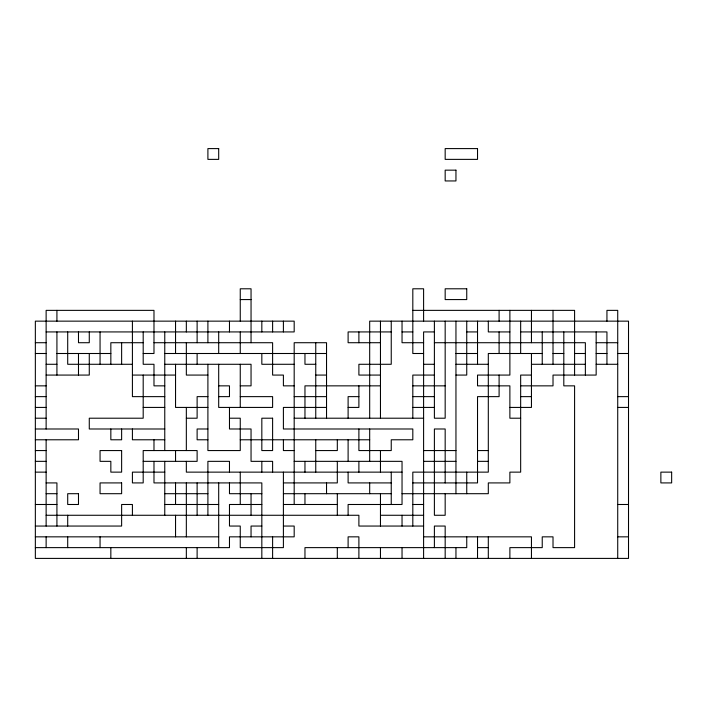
<?xml version="1.0" encoding="UTF-8"?>
<svg xmlns="http://www.w3.org/2000/svg" width="707" height="707" viewBox="0 0 707 707"><rect width="100%" height="100%" fill="white"/><g stroke="black" fill="none" stroke-linecap="round" stroke-linejoin="round"><path stroke-width="1.06" d="M240.256 299.574L251.047 299.574M412.817 310.364L574.588 310.364L574.588 375.072M46.132 331.928L294.183 331.928L294.183 321.146L35.35 321.146L35.35 558.406L628.514 558.406L628.514 321.146L369.681 321.146L369.681 418.208M391.245 331.928L348.109 331.928L348.109 342.718L380.463 342.718M402.036 331.928L412.817 331.928M434.39 331.928L423.599 331.928L423.599 558.406M466.744 331.928L477.525 331.928M509.88 331.928L488.307 331.928L488.307 321.146M520.661 331.928L606.942 331.928L606.942 364.282M35.35 342.718L46.132 342.718M143.194 342.718L110.84 342.718L110.84 364.282M153.985 342.718L272.61 342.718L272.61 375.072L283.401 375.072L283.401 385.854L294.183 385.854M423.599 342.718L402.036 342.718L402.036 321.146M434.39 342.718L585.369 342.718L585.369 375.072M596.16 342.718L617.724 342.718M35.35 353.5L46.132 353.5M56.922 353.5L110.84 353.5M143.194 353.5L153.985 353.5L153.985 310.364L46.132 310.364L46.132 428.99M164.766 353.5L326.537 353.5M423.599 353.5L412.817 353.5L412.817 288.792L423.599 288.792L423.599 321.146M455.953 353.5L477.525 353.5M542.234 353.5L488.307 353.5L488.307 472.135L412.817 472.135L412.817 526.052M553.015 353.5L563.806 353.5M574.588 353.5L585.369 353.5M596.16 353.5L606.942 353.5M617.724 353.5L628.514 353.5M46.132 364.282L56.922 364.282M132.412 364.282L67.704 364.282L67.704 331.928M164.766 364.282L251.047 364.282L251.047 385.854L240.256 385.854M294.183 364.282L261.829 364.282L261.829 353.5M315.755 364.282L304.964 364.282L304.964 353.5M423.599 364.282L434.39 364.282M455.953 364.282L488.307 364.282M531.452 364.282L585.369 364.282M596.16 364.282L617.724 364.282M46.132 375.072L89.276 375.072L89.276 353.5M132.412 375.072L175.548 375.072M207.902 375.072L186.339 375.072L186.339 342.718M315.755 375.072L326.537 375.072M380.463 375.072L358.891 375.072L358.891 364.282L391.245 364.282L391.245 321.146M434.39 375.072L412.817 375.072L412.817 418.208M455.953 375.072L466.744 375.072L466.744 321.146M531.452 375.072L520.661 375.072L520.661 472.135L509.88 472.135L509.88 482.916L488.307 482.916L488.307 493.698L402.036 493.698M35.35 385.854L46.132 385.854M164.766 385.854L153.985 385.854L153.985 364.282L143.194 364.282L143.194 331.928M218.693 385.854L229.475 385.854L229.475 396.636L218.693 396.636M380.463 385.854L304.964 385.854L304.964 418.208M412.817 385.854L445.171 385.854M520.661 385.854L553.015 385.854L553.015 375.072L596.16 375.072L596.16 331.928M35.35 396.636L46.132 396.636M164.766 396.636L132.412 396.636L132.412 321.146M207.902 396.636L197.12 396.636L197.12 418.208L186.339 418.208M240.256 396.636L272.61 396.636L272.61 407.426L218.693 407.426L218.693 364.282M294.183 396.636L326.537 396.636M358.891 396.636L348.109 396.636L348.109 418.208M412.817 396.636L434.39 396.636M520.661 396.636L531.452 396.636M617.724 396.636L628.514 396.636M35.35 407.426L46.132 407.426M143.194 407.426L164.766 407.426M207.902 407.426L175.548 407.426L175.548 364.282M326.537 407.426L283.401 407.426L283.401 428.99L412.817 428.99L412.817 439.781L391.245 439.781L391.245 450.562L358.891 450.562L358.891 428.99M348.109 407.426L358.891 407.426L358.891 385.854M412.817 407.426L434.39 407.426M509.88 407.426L531.452 407.426L531.452 353.5M617.724 407.426L628.514 407.426M35.35 418.208L46.132 418.208M229.475 418.208L240.256 418.208L240.256 450.562L207.902 450.562L207.902 364.282M294.183 418.208L423.599 418.208M520.661 418.208L509.88 418.208L509.88 385.854L477.525 385.854L477.525 375.072L509.88 375.072L509.88 310.364M35.35 428.99L78.486 428.99L78.486 439.781L35.35 439.781M164.766 428.99L89.276 428.99L89.276 418.208L143.194 418.208L143.194 375.072M207.902 428.99L197.12 428.99L197.12 439.781L207.902 439.781M164.766 439.781L132.412 439.781L132.412 428.99M240.256 439.781L369.681 439.781M35.35 450.562L46.132 450.562M294.183 450.562L283.401 450.562L283.401 439.781M315.755 450.562L337.319 450.562L337.319 439.781M423.599 450.562L455.953 450.562M477.525 450.562L488.307 450.562M35.35 461.344L46.132 461.344M143.194 461.344L197.12 461.344L197.12 450.562L143.194 450.562L143.194 482.916L132.412 482.916L132.412 472.135L164.766 472.135M294.183 461.344L402.036 461.344L402.036 504.489L348.109 504.489L348.109 515.27M423.599 461.344L455.953 461.344M477.525 461.344L488.307 461.344M35.35 472.135L46.132 472.135M402.036 472.135L186.339 472.135L186.339 461.344M46.132 482.916L56.922 482.916L56.922 526.052M283.401 482.916L337.319 482.916L337.319 461.344M391.245 482.916L348.109 482.916L348.109 472.135M412.817 482.916L477.525 482.916L477.525 396.636L499.098 396.636L499.098 375.072M46.132 493.698L56.922 493.698M164.766 493.698L207.902 493.698M261.829 493.698L229.475 493.698L229.475 482.916M283.401 493.698L391.245 493.698M35.35 504.489L56.922 504.489M164.766 504.489L218.693 504.489M261.829 504.489L229.475 504.489L229.475 526.052L240.256 526.052L240.256 547.625L283.401 547.625L283.401 472.135M283.401 504.489L337.319 504.489M412.817 504.489L423.599 504.489M617.724 504.489L628.514 504.489M46.132 515.27L358.891 515.27L358.891 526.052L423.599 526.052M380.463 515.27L423.599 515.27M35.35 526.052L121.631 526.052L121.631 504.489L132.412 504.489L132.412 515.27M261.829 526.052L251.047 526.052L251.047 536.843M283.401 526.052L294.183 526.052L294.183 536.843L229.475 536.843L229.475 547.625L35.35 547.625M35.35 536.843L218.693 536.843M423.599 536.843L531.452 536.843L531.452 558.406M617.724 536.843L628.514 536.843M477.525 547.625L488.307 547.625M617.724 558.406L617.724 310.364L606.942 310.364L606.942 321.146M563.806 331.928L563.806 385.854L574.588 385.854L574.588 547.625L553.015 547.625L553.015 536.843L542.234 536.843L542.234 547.625L509.88 547.625L509.88 558.406M553.015 310.364L553.015 364.282M542.234 331.928L542.234 364.282M531.452 310.364L531.452 342.718M520.661 321.146L520.661 353.5M499.098 310.364L499.098 321.146M499.098 331.928L499.098 353.5M488.307 536.843L488.307 558.406M477.525 321.146L477.525 364.282M477.525 536.843L477.525 558.406M466.744 472.135L466.744 493.698M466.744 536.843L466.744 547.625L304.964 547.625L304.964 558.406M455.953 321.146L455.953 493.698M455.953 547.625L455.953 558.406M445.171 321.146L445.171 418.208L434.39 418.208L434.39 321.146M445.171 482.916L445.171 428.99L434.39 428.99L434.39 515.27L445.171 515.27L445.171 493.698M445.171 558.406L445.171 526.052L434.39 526.052L434.39 547.625M402.036 515.27L402.036 526.052M402.036 547.625L402.036 558.406M391.245 472.135L391.245 504.489M380.463 321.146L380.463 418.208M380.463 450.562L380.463 472.135M380.463 493.698L380.463 526.052M380.463 547.625L380.463 558.406M369.681 428.99L369.681 461.344M369.681 482.916L369.681 493.698M358.891 331.928L358.891 342.718M358.891 461.344L358.891 472.135M358.891 558.406L358.891 536.843L348.109 536.843L348.109 547.625M348.109 439.781L348.109 461.344M337.319 493.698L337.319 515.27M337.319 547.625L337.319 558.406M326.537 418.208L326.537 342.718L294.183 342.718L294.183 504.489M326.537 482.916L326.537 493.698M315.755 342.718L315.755 418.208M315.755 439.781L315.755 472.135M304.964 461.344L304.964 472.135M304.964 493.698L304.964 504.489M283.401 321.146L283.401 331.928M272.61 321.146L272.61 331.928M272.61 472.135L272.61 461.344L251.047 461.344L251.047 428.99L229.475 428.99L229.475 407.426M272.61 536.843L272.61 558.406M261.829 321.146L261.829 331.928M261.829 461.344L261.829 472.135M261.829 558.406L261.829 482.916L153.985 482.916L153.985 461.344M251.047 342.718L251.047 288.792L240.256 288.792L240.256 321.146M251.047 493.698L251.047 515.27M240.256 331.928L240.256 353.5M240.256 364.282L240.256 407.426M240.256 472.135L240.256 504.489M229.475 321.146L229.475 331.928M229.475 472.135L229.475 461.344L207.902 461.344L207.902 515.27M218.693 331.928L218.693 353.5M218.693 482.916L218.693 547.625M207.902 321.146L207.902 342.718M197.12 321.146L197.12 342.718M197.12 353.5L197.12 364.282M197.12 482.916L197.12 515.27M197.12 547.625L197.12 558.406M186.339 321.146L186.339 331.928M186.339 407.426L186.339 450.562M186.339 482.916L186.339 536.843M186.339 547.625L186.339 558.406M175.548 321.146L175.548 353.5M175.548 450.562L175.548 461.344M175.548 482.916L175.548 504.489M175.548 515.27L175.548 536.843M164.766 331.928L164.766 450.562M164.766 461.344L164.766 515.27M153.985 439.781L153.985 450.562M121.631 342.718L121.631 364.282M121.631 428.99L121.631 439.781L110.84 439.781L110.84 428.99M110.84 547.625L110.84 558.406M100.058 331.928L100.058 364.282M100.058 536.843L100.058 547.625M89.276 331.928L89.276 342.718L78.486 342.718L78.486 331.928M78.486 353.5L78.486 375.072M67.704 515.27L67.704 526.052M67.704 536.843L67.704 547.625M56.922 310.364L56.922 321.146M56.922 331.928L56.922 375.072M46.132 439.781L46.132 526.052M46.132 536.843L46.132 547.625M218.693 148.594L207.902 148.594L207.902 159.375L218.693 159.375L218.693 148.594M477.525 148.594L445.171 148.594L445.171 159.375L477.525 159.375L477.525 148.594M455.953 170.157L445.171 170.157L445.171 180.948L455.953 180.948L455.953 170.157M466.744 288.792L445.171 288.792L445.171 299.574L466.744 299.574L466.744 288.792M272.61 418.208L261.829 418.208L261.829 450.562L272.61 450.562L272.61 418.208M121.631 450.562L100.058 450.562L100.058 461.344L110.84 461.344L110.84 472.135L121.631 472.135L121.631 450.562M671.65 472.135L660.868 472.135L660.868 482.916L671.65 482.916L671.65 472.135M121.631 482.916L100.058 482.916L100.058 493.698L121.631 493.698L121.631 482.916M78.486 493.698L67.704 493.698L67.704 504.489L78.486 504.489L78.486 493.698"/></g></svg>
